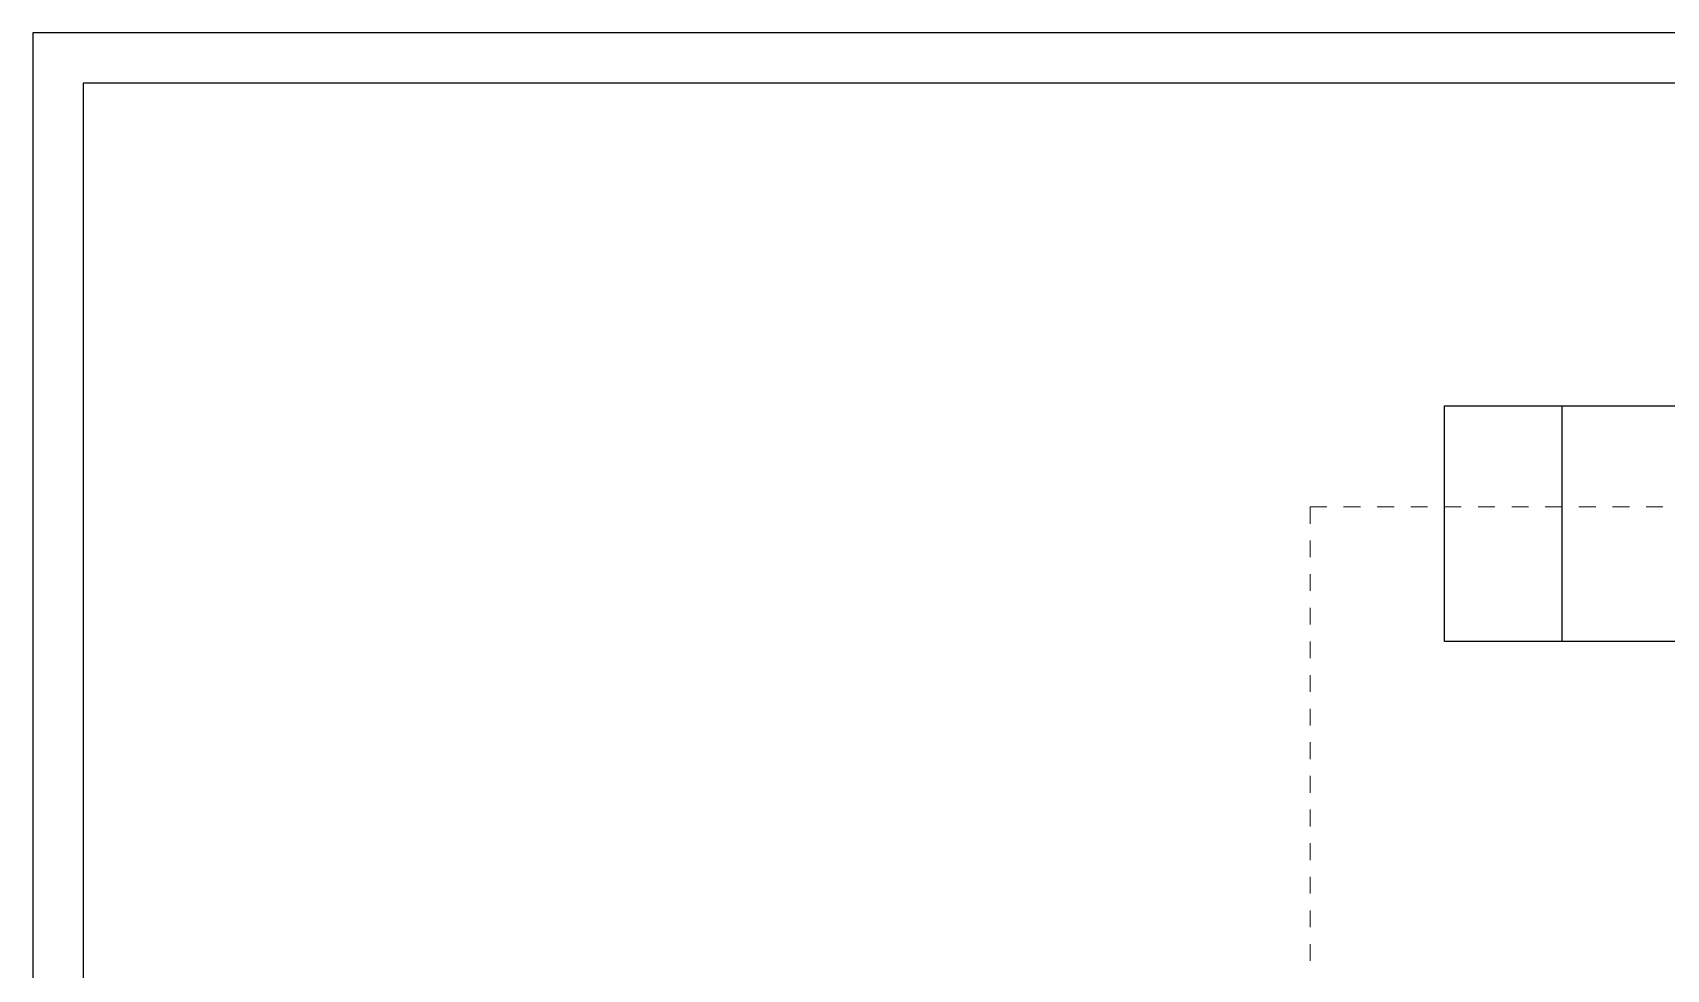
# Model space of a CAD drawing. Header units: metres. Extents: x 10 to 1179, y 10 to 831.
# Drawn here: x 10 to 496, y 552.5 to 831 of the extents above; entities that cross this region are included whole.
import ezdxf

# ---------------------------------------------------------------- set-up
doc = ezdxf.new("R2010")
doc.units = ezdxf.units.M
for name, color, linetype in [('BORDER', 7, 'Continuous'), ('FLARE', 7, 'Continuous'), ('SIGNAL_ELECTRIC', 8, 'Continuous')]:
    doc.layers.add(name, color=color, linetype=linetype)

msp = doc.modelspace()

# ---------------------------------------------------------------- linework, layer by layer
at = {"layer": 'BORDER'}
for points in [[(10, 10), (1179, 10), (1179, 831), (10, 831), (10, 10)], [(25, 25), (1164, 25), (1164, 816), (25, 816), (25, 25)]]:
    msp.add_lwpolyline(points, dxfattribs=at)
at = {"layer": 'FLARE', "lineweight": 25}
for points in [[(430, 650), (430, 720)], [(430, 720), (527, 720)], [(465, 650), (465, 720)], [(465, 720), (527, 720)], [(510, 650), (430, 650)], [(510, 650), (465, 650)]]:
    msp.add_lwpolyline(points, dxfattribs=at)
at = {"layer": 'SIGNAL_ELECTRIC', "lineweight": 18}
for p, q in [((390, 690), (395, 690)), ((390, 685), (390, 690)), ((400, 690), (405, 690)), ((410, 690), (415, 690)), ((420, 690), (425, 690)), ((430, 690), (435, 690)), ((440, 690), (445, 690)), ((450, 690), (455, 690)), ((460, 690), (465, 690)), ((470, 690), (475, 690)), ((480, 690), (485, 690)), ((490, 690), (495, 690)), ((390, 675), (390, 680)), ((390, 665), (390, 670)), ((390, 655), (390, 660)), ((390, 645), (390, 650)), ((390, 635), (390, 640)), ((390, 625), (390, 630)), ((390, 615), (390, 620)), ((390, 605), (390, 610)), ((390, 595), (390, 600)), ((390, 585), (390, 590)), ((390, 575), (390, 580)), ((390, 565), (390, 570)), ((390, 555), (390, 560))]:
    msp.add_line(p, q, dxfattribs=at)

doc.saveas('drawing.dxf')
